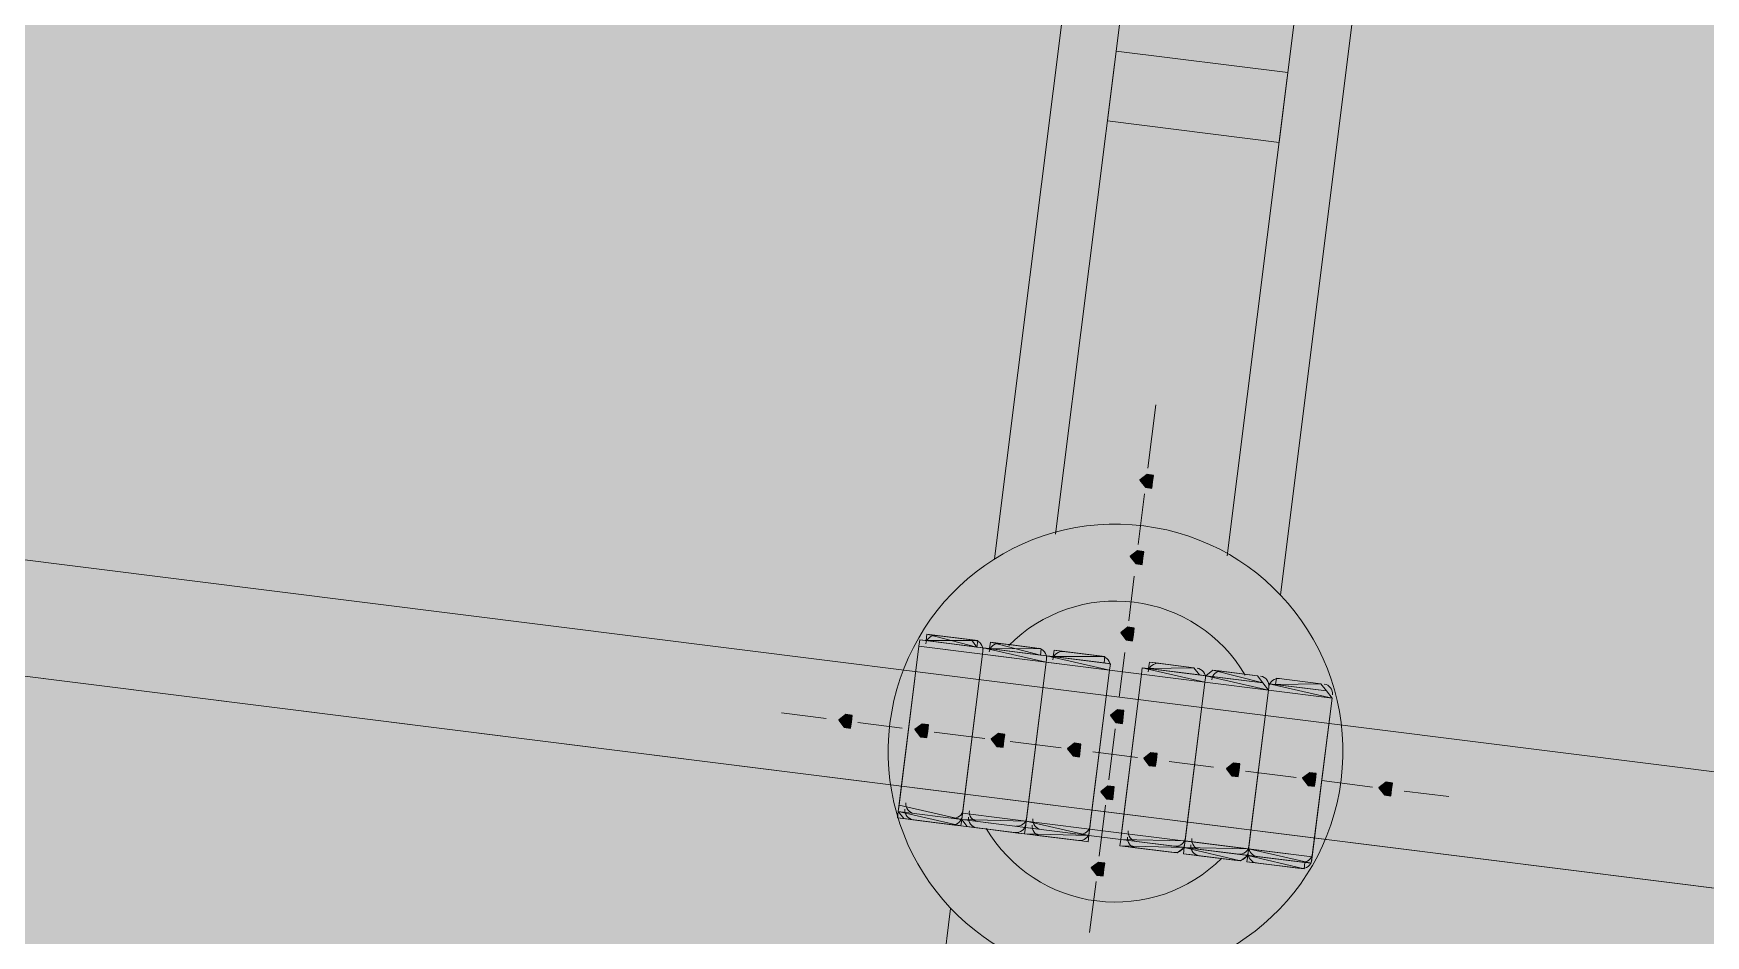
# Model space of a CAD drawing. Header units: metres. Extents: x -4 to 509425, y 7549 to 4732445.
# Drawn here: x 476015.013 to 476017.223, y 4719748.699 to 4719749.891 of the extents above; entities that cross this region are included whole.
import ezdxf

# ---------------------------------------------------------------- set-up
doc = ezdxf.new("R2010")
doc.units = ezdxf.units.M
doc.header["$LTSCALE"] = 0.01
doc.header["$MEASUREMENT"] = 0
doc.layers.get('0').update_dxf_attribs({"lineweight": 0})
doc.layers.add('_SUBESTACIÓN', color=1, linetype='Continuous')
doc.layers.add('SUBESTACION LA VID', color=253, linetype='Continuous')

# ---------------------------------------------------------------- blocks, each defined once
blk = doc.blocks.new('A$Cfff6051d')
at = {"layer": 'SUBESTACION LA VID', "transparency": 33554687}
h = blk.add_hatch(color=256, dxfattribs=at)
h.dxf.hatch_style = 2
h.paths.add_polyline_path([(476016.4925, 4719749.2984), (476016.4935, 4719749.3068), (476016.4851, 4719749.3079), (476016.4757, 4719749.3005), (476016.483, 4719749.2911), (476016.4914, 4719749.29)])
h = blk.add_hatch(color=256, dxfattribs=at)
h.dxf.hatch_style = 2
h.paths.add_polyline_path([(476016.4925, 4719749.2984), (476016.4935, 4719749.3068), (476016.4851, 4719749.3079), (476016.4757, 4719749.3005), (476016.483, 4719749.2911), (476016.4914, 4719749.29)])
h = blk.add_hatch(color=256, dxfattribs=at)
h.dxf.hatch_style = 2
h.paths.add_polyline_path([(476016.4798, 4719749.1976), (476016.4809, 4719749.206), (476016.4725, 4719749.2071), (476016.463, 4719749.1997), (476016.4704, 4719749.1903), (476016.4788, 4719749.1892)])
h = blk.add_hatch(color=256, dxfattribs=at)
h.dxf.hatch_style = 2
h.paths.add_polyline_path([(476016.4798, 4719749.1976), (476016.4809, 4719749.206), (476016.4725, 4719749.2071), (476016.463, 4719749.1997), (476016.4704, 4719749.1903), (476016.4788, 4719749.1892)])
h = blk.add_hatch(color=256, dxfattribs=at)
h.dxf.hatch_style = 2
h.paths.add_polyline_path([(476016.4672, 4719749.0968), (476016.4683, 4719749.1052), (476016.4598, 4719749.1063), (476016.4504, 4719749.0989), (476016.4577, 4719749.0895), (476016.4661, 4719749.0884)])
h = blk.add_hatch(color=256, dxfattribs=at)
h.dxf.hatch_style = 2
h.paths.add_polyline_path([(476016.4672, 4719749.0968), (476016.4683, 4719749.1052), (476016.4598, 4719749.1063), (476016.4504, 4719749.0989), (476016.4577, 4719749.0895), (476016.4661, 4719749.0884)])
h = blk.add_hatch(color=256, dxfattribs=at)
h.dxf.hatch_style = 2
h.paths.add_polyline_path([(476016.0944, 4719748.9814), (476016.0954, 4719748.9898), (476016.087, 4719748.9909), (476016.0776, 4719748.9835), (476016.0849, 4719748.9741), (476016.0933, 4719748.973)])
h = blk.add_hatch(color=256, dxfattribs=at)
h.dxf.hatch_style = 2
h.paths.add_polyline_path([(476016.0944, 4719748.9814), (476016.0954, 4719748.9898), (476016.087, 4719748.9909), (476016.0776, 4719748.9835), (476016.0849, 4719748.9741), (476016.0933, 4719748.973)])
h = blk.add_hatch(color=256, dxfattribs=at)
h.dxf.hatch_style = 2
h.paths.add_polyline_path([(476016.4535, 4719748.9876), (476016.4546, 4719748.996), (476016.4462, 4719748.9971), (476016.4367, 4719748.9897), (476016.4441, 4719748.9803), (476016.4525, 4719748.9792)])
h = blk.add_hatch(color=256, dxfattribs=at)
h.dxf.hatch_style = 2
h.paths.add_polyline_path([(476016.4535, 4719748.9876), (476016.4546, 4719748.996), (476016.4462, 4719748.9971), (476016.4367, 4719748.9897), (476016.4441, 4719748.9803), (476016.4525, 4719748.9792)])
h = blk.add_hatch(color=256, dxfattribs=at)
h.dxf.hatch_style = 2
h.paths.add_polyline_path([(476016.1952, 4719748.9688), (476016.1962, 4719748.9772), (476016.1878, 4719748.9782), (476016.1784, 4719748.9709), (476016.1857, 4719748.9614), (476016.1941, 4719748.9604)])
h = blk.add_hatch(color=256, dxfattribs=at)
h.dxf.hatch_style = 2
h.paths.add_polyline_path([(476016.1952, 4719748.9688), (476016.1962, 4719748.9772), (476016.1878, 4719748.9782), (476016.1784, 4719748.9709), (476016.1857, 4719748.9614), (476016.1941, 4719748.9604)])
h = blk.add_hatch(color=256, dxfattribs=at)
h.dxf.hatch_style = 2
h.paths.add_polyline_path([(476016.296, 4719748.9562), (476016.297, 4719748.9646), (476016.2886, 4719748.9656), (476016.2792, 4719748.9583), (476016.2865, 4719748.9488), (476016.2949, 4719748.9478)])
h = blk.add_hatch(color=256, dxfattribs=at)
h.dxf.hatch_style = 2
h.paths.add_polyline_path([(476016.296, 4719748.9562), (476016.297, 4719748.9646), (476016.2886, 4719748.9656), (476016.2792, 4719748.9583), (476016.2865, 4719748.9488), (476016.2949, 4719748.9478)])
h = blk.add_hatch(color=256, dxfattribs=at)
h.dxf.hatch_style = 2
h.paths.add_polyline_path([(476016.3968, 4719748.9435), (476016.3978, 4719748.9519), (476016.3894, 4719748.953), (476016.38, 4719748.9456), (476016.3873, 4719748.9362), (476016.3957, 4719748.9351)])
h = blk.add_hatch(color=256, dxfattribs=at)
h.dxf.hatch_style = 2
h.paths.add_polyline_path([(476016.3968, 4719748.9435), (476016.3978, 4719748.9519), (476016.3894, 4719748.953), (476016.38, 4719748.9456), (476016.3873, 4719748.9362), (476016.3957, 4719748.9351)])
h = blk.add_hatch(color=256, dxfattribs=at)
h.dxf.hatch_style = 2
h.paths.add_polyline_path([(476016.4976, 4719748.9309), (476016.4986, 4719748.9393), (476016.4902, 4719748.9403), (476016.4808, 4719748.933), (476016.4881, 4719748.9235), (476016.4965, 4719748.9225)])
h = blk.add_hatch(color=256, dxfattribs=at)
h.dxf.hatch_style = 2
h.paths.add_polyline_path([(476016.4976, 4719748.9309), (476016.4986, 4719748.9393), (476016.4902, 4719748.9403), (476016.4808, 4719748.933), (476016.4881, 4719748.9235), (476016.4965, 4719748.9225)])
h = blk.add_hatch(color=256, dxfattribs=at)
h.dxf.hatch_style = 2
h.paths.add_polyline_path([(476016.6068, 4719748.9172), (476016.6078, 4719748.9256), (476016.5994, 4719748.9266), (476016.59, 4719748.9193), (476016.5973, 4719748.9098), (476016.6057, 4719748.9088)])
h = blk.add_hatch(color=256, dxfattribs=at)
h.dxf.hatch_style = 2
h.paths.add_polyline_path([(476016.6068, 4719748.9172), (476016.6078, 4719748.9256), (476016.5994, 4719748.9266), (476016.59, 4719748.9193), (476016.5973, 4719748.9098), (476016.6057, 4719748.9088)])
h = blk.add_hatch(color=256, dxfattribs=at)
h.dxf.hatch_style = 2
h.paths.add_polyline_path([(476016.7076, 4719748.9045), (476016.7086, 4719748.9129), (476016.7002, 4719748.914), (476016.6908, 4719748.9067), (476016.6981, 4719748.8972), (476016.7065, 4719748.8961)])
h = blk.add_hatch(color=256, dxfattribs=at)
h.dxf.hatch_style = 2
h.paths.add_polyline_path([(476016.7076, 4719748.9045), (476016.7086, 4719748.9129), (476016.7002, 4719748.914), (476016.6908, 4719748.9067), (476016.6981, 4719748.8972), (476016.7065, 4719748.8961)])
h = blk.add_hatch(color=256, dxfattribs=at)
h.dxf.hatch_style = 2
h.paths.add_polyline_path([(476016.4409, 4719748.8868), (476016.4419, 4719748.8952), (476016.4335, 4719748.8962), (476016.4241, 4719748.8889), (476016.4314, 4719748.8794), (476016.4398, 4719748.8784)])
h = blk.add_hatch(color=256, dxfattribs=at)
h.dxf.hatch_style = 2
h.paths.add_polyline_path([(476016.4409, 4719748.8868), (476016.4419, 4719748.8952), (476016.4335, 4719748.8962), (476016.4241, 4719748.8889), (476016.4314, 4719748.8794), (476016.4398, 4719748.8784)])
h = blk.add_hatch(color=256, dxfattribs=at)
h.dxf.hatch_style = 2
h.paths.add_polyline_path([(476016.8084, 4719748.8919), (476016.8095, 4719748.9003), (476016.8011, 4719748.9014), (476016.7916, 4719748.894), (476016.7989, 4719748.8846), (476016.8073, 4719748.8835)])
h = blk.add_hatch(color=256, dxfattribs=at)
h.dxf.hatch_style = 2
h.paths.add_polyline_path([(476016.8084, 4719748.8919), (476016.8095, 4719748.9003), (476016.8011, 4719748.9014), (476016.7916, 4719748.894), (476016.7989, 4719748.8846), (476016.8073, 4719748.8835)])
h = blk.add_hatch(color=256, dxfattribs=at)
h.dxf.hatch_style = 2
h.paths.add_polyline_path([(476016.4282, 4719748.786), (476016.4293, 4719748.7944), (476016.4209, 4719748.7954), (476016.4114, 4719748.7881), (476016.4188, 4719748.7786), (476016.4272, 4719748.7776)])
h = blk.add_hatch(color=256, dxfattribs=at)
h.dxf.hatch_style = 2
h.paths.add_polyline_path([(476016.4282, 4719748.786), (476016.4293, 4719748.7944), (476016.4209, 4719748.7954), (476016.4114, 4719748.7881), (476016.4188, 4719748.7786), (476016.4272, 4719748.7776)])
at = {"layer": 'SUBESTACION LA VID', "lineweight": 15}
for p, q in [((476071.0252, 4719742.1716), (475975.2782, 4719754.1753)), ((476071.0063, 4719742.0204), (475975.2593, 4719754.0241)), ((476016.6605, 4719752.2039), (476016.2835, 4719749.1966)), ((476016.6605, 4719752.2039), (476016.2835, 4719749.1966)), ((476016.3643, 4719749.2292), (476016.7308, 4719752.1525)), ((476016.3643, 4719749.2292), (476016.7308, 4719752.1525)), ((476017.0385, 4719752.1566), (476016.6615, 4719749.1492)), ((476017.0385, 4719752.1566), (476016.6615, 4719749.1492)), ((476016.5911, 4719749.2007), (476016.9576, 4719752.124)), ((476016.5911, 4719749.2007), (476016.9576, 4719752.124)), ((476016.4967, 4719749.4003), (476016.4862, 4719749.3163)), ((476016.4967, 4719749.4003), (476016.4862, 4719749.3163)), ((476016.482, 4719749.2827), (476016.4735, 4719749.2155)), ((476016.482, 4719749.2827), (476016.4735, 4719749.2155)), ((476016.4683, 4719749.1735), (476016.4609, 4719749.1147)), ((476016.4683, 4719749.1735), (476016.4609, 4719749.1147)), ((476016.253, 4719749.0895), (476016.2026, 4719749.0958)), ((476016.253, 4719749.0895), (476016.2026, 4719749.0958)), ((476016.1837, 4719749.0812), (476016.1563, 4719748.8627)), ((476016.1837, 4719749.0812), (476016.1573, 4719748.8711)), ((476016.2677, 4719749.0706), (476016.2403, 4719748.8522)), ((476016.2403, 4719748.8522), (476016.2677, 4719749.0706)), ((476016.2677, 4719749.0706), (476016.2413, 4719748.8606)), ((476016.2413, 4719748.8606), (476016.2677, 4719749.0706)), ((476016.337, 4719749.079), (476016.2866, 4719749.0853)), ((476016.337, 4719749.079), (476016.2866, 4719749.0853)), ((476016.421, 4719749.0685), (476016.3706, 4719749.0748)), ((476016.421, 4719749.0685), (476016.3706, 4719749.0748)), ((476016.4556, 4719749.0727), (476016.4483, 4719749.0139)), ((476016.4556, 4719749.0727), (476016.4483, 4719749.0139)), ((476016.3517, 4719749.0601), (476016.3243, 4719748.8417)), ((476016.3243, 4719748.8417), (476016.3517, 4719749.0601)), ((476016.3517, 4719749.0601), (476016.3253, 4719748.8501)), ((476016.3253, 4719748.8501), (476016.3517, 4719749.0601)), ((476016.4083, 4719748.8312), (476016.4357, 4719749.0496)), ((476016.4093, 4719748.8396), (476016.4357, 4719749.0496)), ((476016.4966, 4719749.059), (476016.547, 4719749.0527)), ((476016.4966, 4719749.059), (476016.547, 4719749.0527)), ((476016.5806, 4719749.0485), (476016.631, 4719749.0421)), ((476016.5806, 4719749.0485), (476016.631, 4719749.0421)), ((476016.4503, 4719748.8259), (476016.4777, 4719749.0443)), ((476016.4514, 4719748.8343), (476016.4777, 4719749.0443)), ((476016.5617, 4719749.0338), (476016.5343, 4719748.8154)), ((476016.5343, 4719748.8154), (476016.5617, 4719749.0338)), ((476016.5617, 4719749.0338), (476016.5354, 4719748.8238)), ((476016.5354, 4719748.8238), (476016.5617, 4719749.0338)), ((476016.6457, 4719749.0232), (476016.6183, 4719748.8048)), ((476016.6183, 4719748.8048), (476016.6457, 4719749.0232)), ((476016.6457, 4719749.0232), (476016.6194, 4719748.8132)), ((476016.6194, 4719748.8132), (476016.6457, 4719749.0232)), ((476016.6562, 4719749.039), (476016.715, 4719749.0316)), ((476016.6562, 4719749.039), (476016.715, 4719749.0316)), ((476016.7297, 4719749.0127), (476016.7023, 4719748.7943)), ((476016.7297, 4719749.0127), (476016.7034, 4719748.8027)), ((476016.0608, 4719748.9856), (476016.002, 4719748.993)), ((476016.0608, 4719748.9856), (476016.002, 4719748.993)), ((476016.1616, 4719748.973), (476016.1028, 4719748.9804)), ((476016.1616, 4719748.973), (476016.1028, 4719748.9804)), ((476016.2708, 4719748.9593), (476016.2036, 4719748.9677)), ((476016.2708, 4719748.9593), (476016.2036, 4719748.9677)), ((476016.443, 4719748.9719), (476016.4346, 4719748.9046)), ((476016.443, 4719748.9719), (476016.4346, 4719748.9046)), ((476016.3716, 4719748.9467), (476016.3044, 4719748.9551)), ((476016.3716, 4719748.9467), (476016.3044, 4719748.9551)), ((476016.4724, 4719748.934), (476016.4136, 4719748.9414)), ((476016.4724, 4719748.934), (476016.4136, 4719748.9414)), ((476016.5732, 4719748.9214), (476016.5144, 4719748.9288)), ((476016.5732, 4719748.9214), (476016.5144, 4719748.9288)), ((476016.6824, 4719748.9077), (476016.6152, 4719748.9161)), ((476016.6824, 4719748.9077), (476016.6152, 4719748.9161)), ((476016.7832, 4719748.8951), (476016.716, 4719748.9035)), ((476016.7832, 4719748.8951), (476016.716, 4719748.9035)), ((476016.4304, 4719748.871), (476016.4219, 4719748.8038)), ((476016.4304, 4719748.871), (476016.4219, 4719748.8038)), ((476016.884, 4719748.8824), (476016.8252, 4719748.8898)), ((476016.884, 4719748.8824), (476016.8252, 4719748.8898)), ((476016.172, 4719748.8522), (476016.2224, 4719748.8459)), ((476016.172, 4719748.8522), (476016.2224, 4719748.8459)), ((476016.256, 4719748.8417), (476016.3064, 4719748.8354)), ((476016.256, 4719748.8417), (476016.3064, 4719748.8354)), ((476016.34, 4719748.8312), (476016.3904, 4719748.8249)), ((476016.34, 4719748.8312), (476016.3904, 4719748.8249)), ((476016.5164, 4719748.8091), (476016.466, 4719748.8154)), ((476016.5164, 4719748.8091), (476016.466, 4719748.8154)), ((476016.6004, 4719748.7985), (476016.55, 4719748.8048)), ((476016.6004, 4719748.7985), (476016.55, 4719748.8048)), ((476016.6845, 4719748.788), (476016.6256, 4719748.7954)), ((476016.6845, 4719748.788), (476016.6256, 4719748.7954)), ((476016.4177, 4719748.7702), (476016.4093, 4719748.703)), ((476016.4177, 4719748.7702), (476016.4093, 4719748.703)), ((476015.8475, 4719745.7189), (476016.2255, 4719748.7346)), ((476015.8475, 4719745.7189), (476016.2255, 4719748.7346))]:
    blk.add_line(p, q, dxfattribs=at)
at = {"layer": 'SUBESTACION LA VID', "lineweight": 0}
for p, q in [((476016.1942, 4719749.0969), (476016.2614, 4719749.0885)), ((476016.1942, 4719749.0969), (476016.2614, 4719749.0885)), ((476016.1942, 4719749.0969), (476016.253, 4719749.0895)), ((476016.1942, 4719749.0969), (476016.2603, 4719749.0801)), ((476016.1942, 4719749.0969), (476016.2603, 4719749.0801)), ((476016.1942, 4719749.0969), (476016.253, 4719749.0895)), ((476016.1931, 4719749.0885), (476016.2603, 4719749.0801)), ((476016.1931, 4719749.0885), (476016.2603, 4719749.0801)), ((476016.1931, 4719749.0885), (476016.2614, 4719749.0885)), ((476016.1931, 4719749.0885), (476016.2603, 4719749.0801)), ((476016.1931, 4719749.0885), (476016.2603, 4719749.0801)), ((476016.1931, 4719749.0885), (476016.2603, 4719749.0801)), ((476016.2687, 4719749.079), (476016.3527, 4719749.0685)), ((476016.2771, 4719749.078), (476016.3443, 4719749.0695)), ((476016.2771, 4719749.078), (476016.3443, 4719749.0695)), ((476016.2771, 4719749.078), (476016.3443, 4719749.0695)), ((476016.2771, 4719749.078), (476016.3443, 4719749.0695)), ((476016.2771, 4719749.078), (476016.3443, 4719749.0695)), ((476016.2771, 4719749.078), (476016.3454, 4719749.0779)), ((476016.2782, 4719749.0864), (476016.3443, 4719749.0695)), ((476016.2782, 4719749.0864), (476016.3454, 4719749.0779)), ((476016.2782, 4719749.0864), (476016.3454, 4719749.0779)), ((476016.2782, 4719749.0864), (476016.3454, 4719749.0779)), ((476016.3527, 4719749.0685), (476016.4357, 4719749.0496)), ((476016.3527, 4719749.0685), (476016.4283, 4719749.059)), ((476016.3527, 4719749.0685), (476016.4357, 4719749.0496)), ((476016.3527, 4719749.0685), (476016.4283, 4719749.059)), ((476016.3611, 4719749.0674), (476016.4283, 4719749.059)), ((476016.3611, 4719749.0674), (476016.4283, 4719749.059)), ((476016.3611, 4719749.0674), (476016.4283, 4719749.059)), ((476016.3611, 4719749.0674), (476016.4294, 4719749.0674)), ((476016.3611, 4719749.0674), (476016.4283, 4719749.059)), ((476016.3611, 4719749.0674), (476016.4283, 4719749.059)), ((476016.3611, 4719749.0674), (476016.4283, 4719749.059)), ((476016.3611, 4719749.0674), (476016.4294, 4719749.0674)), ((476016.3622, 4719749.0758), (476016.4294, 4719749.0674)), ((476016.3622, 4719749.0758), (476016.421, 4719749.0685)), ((476016.3622, 4719749.0758), (476016.4294, 4719749.0674)), ((476016.3622, 4719749.0758), (476016.421, 4719749.0685)), ((476016.3517, 4719749.0601), (476016.4357, 4719749.0496)), ((476016.3517, 4719749.0601), (476016.4357, 4719749.0496)), ((476016.3517, 4719749.0601), (476016.4357, 4719749.0496)), ((476016.3517, 4719749.0601), (476016.4357, 4719749.0496)), ((476016.4787, 4719749.0527), (476016.5617, 4719749.0338)), ((476016.4787, 4719749.0527), (476016.5543, 4719749.0432)), ((476016.4787, 4719749.0527), (476016.5543, 4719749.0432)), ((476016.4871, 4719749.0516), (476016.547, 4719749.0527)), ((476016.4871, 4719749.0516), (476016.547, 4719749.0527)), ((476016.4871, 4719749.0516), (476016.5543, 4719749.0432)), ((476016.4871, 4719749.0516), (476016.5543, 4719749.0432)), ((476016.4871, 4719749.0516), (476016.5543, 4719749.0432)), ((476016.4871, 4719749.0516), (476016.5543, 4719749.0432)), ((476016.4871, 4719749.0516), (476016.5543, 4719749.0432)), ((476016.4871, 4719749.0516), (476016.5543, 4719749.0432)), ((476016.4882, 4719749.06), (476016.547, 4719749.0527)), ((476016.4882, 4719749.06), (476016.547, 4719749.0527)), ((476016.4966, 4719749.059), (476016.547, 4719749.0527)), ((476016.4966, 4719749.059), (476016.547, 4719749.0527)), ((476016.5722, 4719749.0495), (476016.6383, 4719749.0327)), ((476016.5722, 4719749.0495), (476016.631, 4719749.0421)), ((476016.5722, 4719749.0495), (476016.631, 4719749.0421)), ((476016.5722, 4719749.0495), (476016.6383, 4719749.0327)), ((476016.5722, 4719749.0495), (476016.631, 4719749.0421)), ((476016.5722, 4719749.0495), (476016.631, 4719749.0421)), ((476016.5806, 4719749.0485), (476016.631, 4719749.0421)), ((476016.5806, 4719749.0485), (476016.631, 4719749.0421)), ((476016.4777, 4719749.0443), (476016.5617, 4719749.0338)), ((476016.5617, 4719749.0338), (476016.6457, 4719749.0232)), ((476016.5617, 4719749.0338), (476016.6457, 4719749.0232)), ((476016.5627, 4719749.0422), (476016.6383, 4719749.0327)), ((476016.5627, 4719749.0422), (476016.6383, 4719749.0327)), ((476016.5627, 4719749.0422), (476016.6383, 4719749.0327)), ((476016.5627, 4719749.0422), (476016.6383, 4719749.0327)), ((476016.5627, 4719749.0422), (476016.6383, 4719749.0327)), ((476016.5627, 4719749.0422), (476016.6383, 4719749.0327)), ((476016.5711, 4719749.0411), (476016.6383, 4719749.0327)), ((476016.5711, 4719749.0411), (476016.6383, 4719749.0327)), ((476016.6457, 4719749.0232), (476016.7297, 4719749.0127)), ((476016.6457, 4719749.0232), (476016.7297, 4719749.0127)), ((476016.6457, 4719749.0232), (476016.7297, 4719749.0127)), ((476016.6457, 4719749.0232), (476016.7297, 4719749.0127)), ((476016.6467, 4719749.0316), (476016.7223, 4719749.0222)), ((476016.6467, 4719749.0316), (476016.7223, 4719749.0222)), ((476016.6467, 4719749.0316), (476016.7223, 4719749.0222)), ((476016.6467, 4719749.0316), (476016.7223, 4719749.0222)), ((476016.6551, 4719749.0306), (476016.715, 4719749.0316)), ((476016.6551, 4719749.0306), (476016.715, 4719749.0316)), ((476016.6551, 4719749.0306), (476016.7223, 4719749.0222)), ((476016.6551, 4719749.0306), (476016.7223, 4719749.0222)), ((476016.6562, 4719749.039), (476016.715, 4719749.0316)), ((476016.6562, 4719749.039), (476016.715, 4719749.0316)), ((476016.6562, 4719749.039), (476016.715, 4719749.0316)), ((476016.6562, 4719749.039), (476016.715, 4719749.0316)), ((476016.2403, 4719748.8522), (476016.1573, 4719748.8711)), ((476016.2308, 4719748.8449), (476016.1636, 4719748.8533)), ((476016.2308, 4719748.8449), (476016.1636, 4719748.8533)), ((476016.2308, 4719748.8449), (476016.1636, 4719748.8533)), ((476016.2308, 4719748.8449), (476016.1636, 4719748.8533)), ((476016.2308, 4719748.8449), (476016.1636, 4719748.8533)), ((476016.2308, 4719748.8449), (476016.1636, 4719748.8533)), ((476016.2308, 4719748.8449), (476016.172, 4719748.8522)), ((476016.2308, 4719748.8449), (476016.172, 4719748.8522)), ((476016.3243, 4719748.8417), (476016.2403, 4719748.8522)), ((476016.3243, 4719748.8417), (476016.2403, 4719748.8522)), ((476016.3253, 4719748.8501), (476016.2403, 4719748.8522)), ((476016.3243, 4719748.8417), (476016.2403, 4719748.8522)), ((476016.3243, 4719748.8417), (476016.2403, 4719748.8522)), ((476016.3243, 4719748.8417), (476016.2403, 4719748.8522)), ((476016.2413, 4719748.8606), (476016.4093, 4719748.8396)), ((476016.3232, 4719748.8333), (476016.2392, 4719748.8438)), ((476016.3232, 4719748.8333), (476016.2392, 4719748.8438)), ((476016.3064, 4719748.8354), (476016.2476, 4719748.8428)), ((476016.3148, 4719748.8343), (476016.2476, 4719748.8428)), ((476016.3148, 4719748.8343), (476016.2476, 4719748.8428)), ((476016.3148, 4719748.8343), (476016.2476, 4719748.8428)), ((476016.3148, 4719748.8343), (476016.2476, 4719748.8428)), ((476016.3148, 4719748.8343), (476016.2476, 4719748.8428)), ((476016.3064, 4719748.8354), (476016.2476, 4719748.8428)), ((476016.3148, 4719748.8343), (476016.2476, 4719748.8428)), ((476016.3148, 4719748.8343), (476016.2476, 4719748.8428)), ((476016.3148, 4719748.8343), (476016.2476, 4719748.8428)), ((476016.3148, 4719748.8343), (476016.2476, 4719748.8428)), ((476016.3148, 4719748.8343), (476016.2476, 4719748.8428)), ((476016.3988, 4719748.8238), (476016.3232, 4719748.8333)), ((476016.4083, 4719748.8312), (476016.3232, 4719748.8333)), ((476016.3988, 4719748.8238), (476016.3232, 4719748.8333)), ((476016.3988, 4719748.8238), (476016.3232, 4719748.8333)), ((476016.4083, 4719748.8312), (476016.3232, 4719748.8333)), ((476016.4083, 4719748.8312), (476016.3243, 4719748.8417)), ((476016.4083, 4719748.8312), (476016.3243, 4719748.8417)), ((476016.3988, 4719748.8238), (476016.3316, 4719748.8322)), ((476016.3988, 4719748.8238), (476016.3316, 4719748.8322)), ((476016.3988, 4719748.8238), (476016.3316, 4719748.8322)), ((476016.3988, 4719748.8238), (476016.3316, 4719748.8322)), ((476016.3988, 4719748.8238), (476016.3316, 4719748.8322)), ((476016.3988, 4719748.8238), (476016.3316, 4719748.8322)), ((476016.3988, 4719748.8238), (476016.3316, 4719748.8322)), ((476016.5343, 4719748.8154), (476016.4503, 4719748.8259)), ((476016.5354, 4719748.8238), (476016.4503, 4719748.8259)), ((476016.5343, 4719748.8154), (476016.4503, 4719748.8259)), ((476016.7034, 4719748.8027), (476016.4514, 4719748.8343)), ((476016.5164, 4719748.8091), (476016.4576, 4719748.8164)), ((476016.5248, 4719748.808), (476016.4576, 4719748.8164)), ((476016.5248, 4719748.808), (476016.4576, 4719748.8164)), ((476016.5164, 4719748.8091), (476016.4576, 4719748.8164)), ((476016.5248, 4719748.808), (476016.4576, 4719748.8164)), ((476016.5248, 4719748.808), (476016.4576, 4719748.8164)), ((476016.6088, 4719748.7975), (476016.5332, 4719748.807)), ((476016.6088, 4719748.7975), (476016.5332, 4719748.807)), ((476016.6088, 4719748.7975), (476016.5332, 4719748.807)), ((476016.6088, 4719748.7975), (476016.5332, 4719748.807)), ((476016.6099, 4719748.8059), (476016.5343, 4719748.8154)), ((476016.6099, 4719748.8059), (476016.5343, 4719748.8154)), ((476016.7034, 4719748.8027), (476016.5354, 4719748.8238)), ((476016.6004, 4719748.7985), (476016.5416, 4719748.8059)), ((476016.6088, 4719748.7975), (476016.5416, 4719748.8059)), ((476016.6004, 4719748.7985), (476016.5416, 4719748.8059)), ((476016.6088, 4719748.7975), (476016.5416, 4719748.8059)), ((476016.6004, 4719748.7985), (476016.55, 4719748.8048)), ((476016.6004, 4719748.7985), (476016.55, 4719748.8048)), ((476016.6929, 4719748.7869), (476016.6183, 4719748.8048)), ((476016.7023, 4719748.7943), (476016.6194, 4719748.8132)), ((476016.6929, 4719748.7869), (476016.6172, 4719748.7964)), ((476016.6929, 4719748.7869), (476016.6172, 4719748.7964)), ((476016.6929, 4719748.7869), (476016.6172, 4719748.7964)), ((476016.6929, 4719748.7869), (476016.6172, 4719748.7964)), ((476016.6929, 4719748.7869), (476016.6172, 4719748.7964)), ((476016.6845, 4719748.788), (476016.6256, 4719748.7954)), ((476016.6845, 4719748.788), (476016.6256, 4719748.7954)), ((476016.6845, 4719748.788), (476016.6256, 4719748.7954)), ((476016.6929, 4719748.7869), (476016.6256, 4719748.7954)), ((476016.6929, 4719748.7869), (476016.6256, 4719748.7954)), ((476016.6845, 4719748.788), (476016.6256, 4719748.7954)), ((476016.6845, 4719748.788), (476016.6256, 4719748.7954)), ((476016.6845, 4719748.788), (476016.6256, 4719748.7954)), ((476016.6929, 4719748.7869), (476016.6256, 4719748.7954)), ((476016.6929, 4719748.7869), (476016.6256, 4719748.7954))]:
    blk.add_line(p, q, dxfattribs=at)
at = {"layer": 'SUBESTACION LA VID', "lineweight": 15}
for points in [[(476071.0063, 4719742.0204), (476071.0252, 4719742.1716), (475975.2782, 4719754.1753), (475975.2593, 4719754.0241), (476071.0063, 4719742.0204)], [(476016.4328, 4719749.7752), (476016.4444, 4719749.8676), (476016.6712, 4719749.8391), (476016.6596, 4719749.7467), (476016.4328, 4719749.7752)], [(476016.4328, 4719749.7752), (476016.4444, 4719749.8676), (476016.6712, 4719749.8391), (476016.6596, 4719749.7467), (476016.4328, 4719749.7752)], [(476016.3034, 4719749.0832), (476016.2866, 4719749.0853), (476016.2782, 4719749.0864), (476016.2771, 4719749.078), (476016.2687, 4719749.079), (476016.2677, 4719749.0706), (476016.2687, 4719749.079), (476016.2603, 4719749.0801), (476016.253, 4719749.0895), (476016.2026, 4719749.0958), (476016.1942, 4719749.0969), (476016.1931, 4719749.0885), (476016.1847, 4719749.0896), (476016.1837, 4719749.0812), (476016.1563, 4719748.8627), (476016.1552, 4719748.8543), (476016.1636, 4719748.8533), (476016.172, 4719748.8522), (476016.2224, 4719748.8459), (476016.2308, 4719748.8449), (476016.2392, 4719748.8438), (476016.2403, 4719748.8522), (476016.2476, 4719748.8428), (476016.256, 4719748.8417), (476016.3064, 4719748.8354), (476016.3148, 4719748.8343), (476016.3232, 4719748.8333), (476016.3243, 4719748.8417), (476016.3232, 4719748.8333), (476016.3316, 4719748.8322), (476016.34, 4719748.8312), (476016.3904, 4719748.8249), (476016.3988, 4719748.8238), (476016.4072, 4719748.8228), (476016.4083, 4719748.8312), (476016.4503, 4719748.8259), (476016.4492, 4719748.8175), (476016.4576, 4719748.8164), (476016.466, 4719748.8154), (476016.5164, 4719748.8091), (476016.5248, 4719748.808), (476016.5343, 4719748.8154), (476016.5332, 4719748.807), (476016.5416, 4719748.8059), (476016.55, 4719748.8048), (476016.6004, 4719748.7985), (476016.6088, 4719748.7975), (476016.6183, 4719748.8048), (476016.6172, 4719748.7964), (476016.6256, 4719748.7954), (476016.6845, 4719748.788), (476016.6929, 4719748.7869), (476016.6939, 4719748.7953), (476016.7023, 4719748.7943), (476016.7297, 4719749.0127), (476016.7223, 4719749.0222), (476016.715, 4719749.0316), (476016.6562, 4719749.039), (476016.6551, 4719749.0306), (476016.6467, 4719749.0316), (476016.6457, 4719749.0232), (476016.6383, 4719749.0327), (476016.631, 4719749.0421), (476016.5806, 4719749.0485), (476016.5722, 4719749.0495), (476016.5627, 4719749.0422), (476016.5617, 4719749.0338), (476016.5627, 4719749.0422), (476016.5543, 4719749.0432), (476016.547, 4719749.0527), (476016.4966, 4719749.059), (476016.4882, 4719749.06), (476016.4871, 4719749.0516), (476016.4787, 4719749.0527), (476016.4777, 4719749.0443), (476016.4357, 4719749.0496), (476016.4367, 4719749.058), (476016.4283, 4719749.059), (476016.4294, 4719749.0674), (476016.421, 4719749.0685), (476016.3706, 4719749.0748), (476016.3622, 4719749.0758), (476016.3611, 4719749.0674), (476016.3527, 4719749.0685), (476016.3517, 4719749.0601), (476016.3527, 4719749.0685), (476016.3443, 4719749.0695), (476016.3454, 4719749.0779), (476016.337, 4719749.079), (476016.3034, 4719749.0832)], [(476016.3034, 4719749.0832), (476016.2866, 4719749.0853), (476016.2782, 4719749.0864), (476016.2771, 4719749.078), (476016.2687, 4719749.079), (476016.2677, 4719749.0706), (476016.2687, 4719749.079), (476016.2603, 4719749.0801), (476016.2614, 4719749.0885), (476016.253, 4719749.0895), (476016.2026, 4719749.0958), (476016.1942, 4719749.0969), (476016.1931, 4719749.0885), (476016.1847, 4719749.0896), (476016.1837, 4719749.0812), (476016.1573, 4719748.8711), (476016.1563, 4719748.8627), (476016.1636, 4719748.8533), (476016.172, 4719748.8522), (476016.2224, 4719748.8459), (476016.2308, 4719748.8449), (476016.2392, 4719748.8438), (476016.2403, 4719748.8522), (476016.2413, 4719748.8606), (476016.2403, 4719748.8522), (476016.2476, 4719748.8428), (476016.256, 4719748.8417), (476016.3064, 4719748.8354), (476016.3148, 4719748.8343), (476016.3232, 4719748.8333), (476016.3243, 4719748.8417), (476016.3253, 4719748.8501), (476016.3243, 4719748.8417), (476016.3232, 4719748.8333), (476016.3316, 4719748.8322), (476016.34, 4719748.8312), (476016.3904, 4719748.8249), (476016.3988, 4719748.8238), (476016.4072, 4719748.8228), (476016.4083, 4719748.8312), (476016.4093, 4719748.8396), (476016.4514, 4719748.8343), (476016.4503, 4719748.8259), (476016.4492, 4719748.8175), (476016.4576, 4719748.8164), (476016.466, 4719748.8154), (476016.5164, 4719748.8091), (476016.5248, 4719748.808), (476016.5343, 4719748.8154), (476016.5354, 4719748.8238), (476016.5343, 4719748.8154), (476016.5332, 4719748.807), (476016.5416, 4719748.8059), (476016.55, 4719748.8048), (476016.6004, 4719748.7985), (476016.6088, 4719748.7975), (476016.6183, 4719748.8048), (476016.6194, 4719748.8132), (476016.6183, 4719748.8048), (476016.6172, 4719748.7964), (476016.6256, 4719748.7954), (476016.6845, 4719748.788), (476016.6929, 4719748.7869), (476016.6939, 4719748.7953), (476016.7023, 4719748.7943), (476016.7034, 4719748.8027), (476016.7297, 4719749.0127), (476016.7223, 4719749.0222), (476016.715, 4719749.0316), (476016.6562, 4719749.039), (476016.6551, 4719749.0306), (476016.6467, 4719749.0316), (476016.6457, 4719749.0232), (476016.6383, 4719749.0327), (476016.631, 4719749.0421), (476016.5806, 4719749.0485), (476016.5722, 4719749.0495), (476016.5627, 4719749.0422), (476016.5617, 4719749.0338), (476016.5627, 4719749.0422), (476016.5543, 4719749.0432), (476016.547, 4719749.0527), (476016.4966, 4719749.059), (476016.4882, 4719749.06), (476016.4871, 4719749.0516), (476016.4787, 4719749.0527), (476016.4777, 4719749.0443), (476016.4357, 4719749.0496), (476016.4367, 4719749.058), (476016.4283, 4719749.059), (476016.4294, 4719749.0674), (476016.421, 4719749.0685), (476016.3706, 4719749.0748), (476016.3622, 4719749.0758), (476016.3611, 4719749.0674), (476016.3527, 4719749.0685), (476016.3517, 4719749.0601), (476016.3527, 4719749.0685), (476016.3443, 4719749.0695), (476016.3454, 4719749.0779), (476016.337, 4719749.079), (476016.3034, 4719749.0832)]]:
    blk.add_lwpolyline(points, dxfattribs=at)
at = {"layer": 'SUBESTACION LA VID'}
for points in [[(476016.4925, 4719749.2984), (476016.4935, 4719749.3068), (476016.4851, 4719749.3079), (476016.4757, 4719749.3005), (476016.483, 4719749.2911), (476016.4914, 4719749.29)], [(476016.4925, 4719749.2984), (476016.4935, 4719749.3068), (476016.4851, 4719749.3079), (476016.4757, 4719749.3005), (476016.483, 4719749.2911), (476016.4914, 4719749.29)], [(476016.4798, 4719749.1976), (476016.4809, 4719749.206), (476016.4725, 4719749.2071), (476016.463, 4719749.1997), (476016.4704, 4719749.1903), (476016.4788, 4719749.1892)], [(476016.4798, 4719749.1976), (476016.4809, 4719749.206), (476016.4725, 4719749.2071), (476016.463, 4719749.1997), (476016.4704, 4719749.1903), (476016.4788, 4719749.1892)], [(476016.4672, 4719749.0968), (476016.4683, 4719749.1052), (476016.4598, 4719749.1063), (476016.4504, 4719749.0989), (476016.4577, 4719749.0895), (476016.4661, 4719749.0884)], [(476016.4672, 4719749.0968), (476016.4683, 4719749.1052), (476016.4598, 4719749.1063), (476016.4504, 4719749.0989), (476016.4577, 4719749.0895), (476016.4661, 4719749.0884)], [(476016.0944, 4719748.9814), (476016.0954, 4719748.9898), (476016.087, 4719748.9909), (476016.0776, 4719748.9835), (476016.0849, 4719748.9741), (476016.0933, 4719748.973)], [(476016.0944, 4719748.9814), (476016.0954, 4719748.9898), (476016.087, 4719748.9909), (476016.0776, 4719748.9835), (476016.0849, 4719748.9741), (476016.0933, 4719748.973)], [(476016.4535, 4719748.9876), (476016.4546, 4719748.996), (476016.4462, 4719748.9971), (476016.4367, 4719748.9897), (476016.4441, 4719748.9803), (476016.4525, 4719748.9792)], [(476016.4535, 4719748.9876), (476016.4546, 4719748.996), (476016.4462, 4719748.9971), (476016.4367, 4719748.9897), (476016.4441, 4719748.9803), (476016.4525, 4719748.9792)], [(476016.1952, 4719748.9688), (476016.1962, 4719748.9772), (476016.1878, 4719748.9782), (476016.1784, 4719748.9709), (476016.1857, 4719748.9614), (476016.1941, 4719748.9604)], [(476016.1952, 4719748.9688), (476016.1962, 4719748.9772), (476016.1878, 4719748.9782), (476016.1784, 4719748.9709), (476016.1857, 4719748.9614), (476016.1941, 4719748.9604)], [(476016.296, 4719748.9562), (476016.297, 4719748.9646), (476016.2886, 4719748.9656), (476016.2792, 4719748.9583), (476016.2865, 4719748.9488), (476016.2949, 4719748.9478)], [(476016.296, 4719748.9562), (476016.297, 4719748.9646), (476016.2886, 4719748.9656), (476016.2792, 4719748.9583), (476016.2865, 4719748.9488), (476016.2949, 4719748.9478)], [(476016.3968, 4719748.9435), (476016.3978, 4719748.9519), (476016.3894, 4719748.953), (476016.38, 4719748.9456), (476016.3873, 4719748.9362), (476016.3957, 4719748.9351)], [(476016.3968, 4719748.9435), (476016.3978, 4719748.9519), (476016.3894, 4719748.953), (476016.38, 4719748.9456), (476016.3873, 4719748.9362), (476016.3957, 4719748.9351)], [(476016.4976, 4719748.9309), (476016.4986, 4719748.9393), (476016.4902, 4719748.9403), (476016.4808, 4719748.933), (476016.4881, 4719748.9235), (476016.4965, 4719748.9225)], [(476016.4976, 4719748.9309), (476016.4986, 4719748.9393), (476016.4902, 4719748.9403), (476016.4808, 4719748.933), (476016.4881, 4719748.9235), (476016.4965, 4719748.9225)], [(476016.6068, 4719748.9172), (476016.6078, 4719748.9256), (476016.5994, 4719748.9266), (476016.59, 4719748.9193), (476016.5973, 4719748.9098), (476016.6057, 4719748.9088)], [(476016.6068, 4719748.9172), (476016.6078, 4719748.9256), (476016.5994, 4719748.9266), (476016.59, 4719748.9193), (476016.5973, 4719748.9098), (476016.6057, 4719748.9088)], [(476016.7076, 4719748.9045), (476016.7086, 4719748.9129), (476016.7002, 4719748.914), (476016.6908, 4719748.9067), (476016.6981, 4719748.8972), (476016.7065, 4719748.8961)], [(476016.7076, 4719748.9045), (476016.7086, 4719748.9129), (476016.7002, 4719748.914), (476016.6908, 4719748.9067), (476016.6981, 4719748.8972), (476016.7065, 4719748.8961)], [(476016.4409, 4719748.8868), (476016.4419, 4719748.8952), (476016.4335, 4719748.8962), (476016.4241, 4719748.8889), (476016.4314, 4719748.8794), (476016.4398, 4719748.8784)], [(476016.4409, 4719748.8868), (476016.4419, 4719748.8952), (476016.4335, 4719748.8962), (476016.4241, 4719748.8889), (476016.4314, 4719748.8794), (476016.4398, 4719748.8784)], [(476016.8084, 4719748.8919), (476016.8095, 4719748.9003), (476016.8011, 4719748.9014), (476016.7916, 4719748.894), (476016.7989, 4719748.8846), (476016.8073, 4719748.8835)], [(476016.8084, 4719748.8919), (476016.8095, 4719748.9003), (476016.8011, 4719748.9014), (476016.7916, 4719748.894), (476016.7989, 4719748.8846), (476016.8073, 4719748.8835)], [(476016.4282, 4719748.786), (476016.4293, 4719748.7944), (476016.4209, 4719748.7954), (476016.4114, 4719748.7881), (476016.4188, 4719748.7786), (476016.4272, 4719748.7776)], [(476016.4282, 4719748.786), (476016.4293, 4719748.7944), (476016.4209, 4719748.7954), (476016.4114, 4719748.7881), (476016.4188, 4719748.7786), (476016.4272, 4719748.7776)]]:
    blk.add_lwpolyline(points, close=True, dxfattribs=at)
at = {"layer": 'SUBESTACION LA VID', "lineweight": 0}
for points in [[(476016.4925, 4719749.2984), (476016.4935, 4719749.3068), (476016.4851, 4719749.3079), (476016.4757, 4719749.3005), (476016.483, 4719749.2911), (476016.4914, 4719749.29)], [(476016.4925, 4719749.2984), (476016.4935, 4719749.3068), (476016.4851, 4719749.3079), (476016.4757, 4719749.3005), (476016.483, 4719749.2911), (476016.4914, 4719749.29)], [(476016.4798, 4719749.1976), (476016.4809, 4719749.206), (476016.4725, 4719749.2071), (476016.463, 4719749.1997), (476016.4704, 4719749.1903), (476016.4788, 4719749.1892)], [(476016.4798, 4719749.1976), (476016.4809, 4719749.206), (476016.4725, 4719749.2071), (476016.463, 4719749.1997), (476016.4704, 4719749.1903), (476016.4788, 4719749.1892)], [(476016.4672, 4719749.0968), (476016.4683, 4719749.1052), (476016.4598, 4719749.1063), (476016.4504, 4719749.0989), (476016.4577, 4719749.0895), (476016.4661, 4719749.0884)], [(476016.4672, 4719749.0968), (476016.4683, 4719749.1052), (476016.4598, 4719749.1063), (476016.4504, 4719749.0989), (476016.4577, 4719749.0895), (476016.4661, 4719749.0884)], [(476016.0944, 4719748.9814), (476016.0954, 4719748.9898), (476016.087, 4719748.9909), (476016.0776, 4719748.9835), (476016.0849, 4719748.9741), (476016.0933, 4719748.973)], [(476016.0944, 4719748.9814), (476016.0954, 4719748.9898), (476016.087, 4719748.9909), (476016.0776, 4719748.9835), (476016.0849, 4719748.9741), (476016.0933, 4719748.973)], [(476016.4535, 4719748.9876), (476016.4546, 4719748.996), (476016.4462, 4719748.9971), (476016.4367, 4719748.9897), (476016.4441, 4719748.9803), (476016.4525, 4719748.9792)], [(476016.4535, 4719748.9876), (476016.4546, 4719748.996), (476016.4462, 4719748.9971), (476016.4367, 4719748.9897), (476016.4441, 4719748.9803), (476016.4525, 4719748.9792)], [(476016.1952, 4719748.9688), (476016.1962, 4719748.9772), (476016.1878, 4719748.9782), (476016.1784, 4719748.9709), (476016.1857, 4719748.9614), (476016.1941, 4719748.9604)], [(476016.1952, 4719748.9688), (476016.1962, 4719748.9772), (476016.1878, 4719748.9782), (476016.1784, 4719748.9709), (476016.1857, 4719748.9614), (476016.1941, 4719748.9604)], [(476016.296, 4719748.9562), (476016.297, 4719748.9646), (476016.2886, 4719748.9656), (476016.2792, 4719748.9583), (476016.2865, 4719748.9488), (476016.2949, 4719748.9478)], [(476016.296, 4719748.9562), (476016.297, 4719748.9646), (476016.2886, 4719748.9656), (476016.2792, 4719748.9583), (476016.2865, 4719748.9488), (476016.2949, 4719748.9478)], [(476016.3968, 4719748.9435), (476016.3978, 4719748.9519), (476016.3894, 4719748.953), (476016.38, 4719748.9456), (476016.3873, 4719748.9362), (476016.3957, 4719748.9351)], [(476016.3968, 4719748.9435), (476016.3978, 4719748.9519), (476016.3894, 4719748.953), (476016.38, 4719748.9456), (476016.3873, 4719748.9362), (476016.3957, 4719748.9351)], [(476016.4976, 4719748.9309), (476016.4986, 4719748.9393), (476016.4902, 4719748.9403), (476016.4808, 4719748.933), (476016.4881, 4719748.9235), (476016.4965, 4719748.9225)], [(476016.4976, 4719748.9309), (476016.4986, 4719748.9393), (476016.4902, 4719748.9403), (476016.4808, 4719748.933), (476016.4881, 4719748.9235), (476016.4965, 4719748.9225)], [(476016.6068, 4719748.9172), (476016.6078, 4719748.9256), (476016.5994, 4719748.9266), (476016.59, 4719748.9193), (476016.5973, 4719748.9098), (476016.6057, 4719748.9088)], [(476016.6068, 4719748.9172), (476016.6078, 4719748.9256), (476016.5994, 4719748.9266), (476016.59, 4719748.9193), (476016.5973, 4719748.9098), (476016.6057, 4719748.9088)], [(476016.7076, 4719748.9045), (476016.7086, 4719748.9129), (476016.7002, 4719748.914), (476016.6908, 4719748.9067), (476016.6981, 4719748.8972), (476016.7065, 4719748.8961)], [(476016.7076, 4719748.9045), (476016.7086, 4719748.9129), (476016.7002, 4719748.914), (476016.6908, 4719748.9067), (476016.6981, 4719748.8972), (476016.7065, 4719748.8961)], [(476016.4409, 4719748.8868), (476016.4419, 4719748.8952), (476016.4335, 4719748.8962), (476016.4241, 4719748.8889), (476016.4314, 4719748.8794), (476016.4398, 4719748.8784)], [(476016.4409, 4719748.8868), (476016.4419, 4719748.8952), (476016.4335, 4719748.8962), (476016.4241, 4719748.8889), (476016.4314, 4719748.8794), (476016.4398, 4719748.8784)], [(476016.8084, 4719748.8919), (476016.8095, 4719748.9003), (476016.8011, 4719748.9014), (476016.7916, 4719748.894), (476016.7989, 4719748.8846), (476016.8073, 4719748.8835)], [(476016.8084, 4719748.8919), (476016.8095, 4719748.9003), (476016.8011, 4719748.9014), (476016.7916, 4719748.894), (476016.7989, 4719748.8846), (476016.8073, 4719748.8835)], [(476016.4282, 4719748.786), (476016.4293, 4719748.7944), (476016.4209, 4719748.7954), (476016.4114, 4719748.7881), (476016.4188, 4719748.7786), (476016.4272, 4719748.7776)], [(476016.4282, 4719748.786), (476016.4293, 4719748.7944), (476016.4209, 4719748.7954), (476016.4114, 4719748.7881), (476016.4188, 4719748.7786), (476016.4272, 4719748.7776)]]:
    blk.add_lwpolyline(points, close=True, dxfattribs=at)
for points in [[(476016.1847, 4719749.0896), (476016.2687, 4719749.079), (476016.1847, 4719749.0896)], [(476016.4283, 4719749.059), (476016.3527, 4719749.0685), (476016.2687, 4719749.079), (476016.1847, 4719749.0896)], [(476016.1847, 4719749.0896), (476016.2687, 4719749.079), (476016.1847, 4719749.0896)], [(476016.4283, 4719749.059), (476016.3527, 4719749.0685), (476016.2687, 4719749.079), (476016.1847, 4719749.0896)], [(476016.4357, 4719749.0496), (476016.1837, 4719749.0812), (476016.3517, 4719749.0601)], [(476016.3517, 4719749.0601), (476016.2677, 4719749.0706), (476016.1837, 4719749.0812)], [(476016.1837, 4719749.0812), (476016.2677, 4719749.0706), (476016.3517, 4719749.0601)], [(476016.4357, 4719749.0496), (476016.1837, 4719749.0812), (476016.3517, 4719749.0601)], [(476016.3517, 4719749.0601), (476016.2677, 4719749.0706), (476016.1837, 4719749.0812)], [(476016.1837, 4719749.0812), (476016.2677, 4719749.0706), (476016.3517, 4719749.0601), (476016.2687, 4719749.079)], [(476016.1931, 4719749.0885), (476016.2687, 4719749.079), (476016.3443, 4719749.0695)], [(476016.1931, 4719749.0885), (476016.2687, 4719749.079), (476016.3443, 4719749.0695)], [(476016.4367, 4719749.058), (476016.3527, 4719749.0685), (476016.2687, 4719749.079)], [(476016.4367, 4719749.058), (476016.3527, 4719749.0685), (476016.2687, 4719749.079)], [(476016.2782, 4719749.0864), (476016.337, 4719749.079), (476016.2866, 4719749.0853)], [(476016.2782, 4719749.0864), (476016.337, 4719749.079), (476016.2866, 4719749.0853)], [(476016.6457, 4719749.0232), (476016.5627, 4719749.0422), (476016.4787, 4719749.0527)], [(476016.4787, 4719749.0527), (476016.5627, 4719749.0422), (476016.6383, 4719749.0327)], [(476016.6457, 4719749.0232), (476016.5627, 4719749.0422), (476016.4787, 4719749.0527)], [(476016.4787, 4719749.0527), (476016.5627, 4719749.0422), (476016.6383, 4719749.0327)], [(476016.6457, 4719749.0232), (476016.5617, 4719749.0338), (476016.4777, 4719749.0443), (476016.5617, 4719749.0338)], [(476016.6457, 4719749.0232), (476016.5617, 4719749.0338), (476016.4777, 4719749.0443), (476016.5617, 4719749.0338)], [(476016.7297, 4719749.0127), (476016.6467, 4719749.0316), (476016.7223, 4719749.0222)], [(476016.6467, 4719749.0316), (476016.7223, 4719749.0222), (476016.6467, 4719749.0316)], [(476016.7297, 4719749.0127), (476016.6467, 4719749.0316), (476016.7223, 4719749.0222)], [(476016.6467, 4719749.0316), (476016.7223, 4719749.0222), (476016.6467, 4719749.0316)], [(476016.1636, 4719748.8533), (476016.2392, 4719748.8438), (476016.1552, 4719748.8543)], [(476016.1636, 4719748.8533), (476016.2392, 4719748.8438), (476016.1563, 4719748.8627)], [(476016.2403, 4719748.8522), (476016.1563, 4719748.8627), (476016.2403, 4719748.8522)], [(476016.1563, 4719748.8627), (476016.2403, 4719748.8522), (476016.3243, 4719748.8417), (476016.4083, 4719748.8312), (476016.3253, 4719748.8501)], [(476016.2392, 4719748.8438), (476016.1563, 4719748.8627), (476016.2403, 4719748.8522)], [(476016.1563, 4719748.8627), (476016.2403, 4719748.8522), (476016.3243, 4719748.8417), (476016.4083, 4719748.8312), (476016.3243, 4719748.8417)], [(476016.1563, 4719748.8627), (476016.2403, 4719748.8522), (476016.4083, 4719748.8312)], [(476016.2308, 4719748.8449), (476016.172, 4719748.8522), (476016.2308, 4719748.8449)], [(476016.2308, 4719748.8449), (476016.172, 4719748.8522), (476016.2308, 4719748.8449)], [(476016.2476, 4719748.8428), (476016.3232, 4719748.8333), (476016.3988, 4719748.8238)], [(476016.2476, 4719748.8428), (476016.3232, 4719748.8333), (476016.3988, 4719748.8238)], [(476016.34, 4719748.8312), (476016.3988, 4719748.8238), (476016.3316, 4719748.8322)], [(476016.34, 4719748.8312), (476016.3988, 4719748.8238), (476016.3316, 4719748.8322)], [(476016.4503, 4719748.8259), (476016.5343, 4719748.8154), (476016.6194, 4719748.8132)], [(476016.4503, 4719748.8259), (476016.5343, 4719748.8154), (476016.6183, 4719748.8048)], [(476016.7023, 4719748.7943), (476016.4503, 4719748.8259), (476016.5343, 4719748.8154)], [(476016.5248, 4719748.808), (476016.4492, 4719748.8175), (476016.5343, 4719748.8154), (476016.6088, 4719748.7975)], [(476016.5248, 4719748.808), (476016.4492, 4719748.8175), (476016.5343, 4719748.8154), (476016.6088, 4719748.7975)], [(476016.5248, 4719748.808), (476016.4576, 4719748.8164), (476016.5248, 4719748.808)], [(476016.5248, 4719748.808), (476016.4576, 4719748.8164), (476016.5248, 4719748.808)], [(476016.6183, 4719748.8048), (476016.5343, 4719748.8154), (476016.6183, 4719748.8048), (476016.7023, 4719748.7943)], [(476016.6183, 4719748.8048), (476016.5343, 4719748.8154), (476016.6183, 4719748.8048), (476016.7023, 4719748.7943)], [(476016.5343, 4719748.8154), (476016.7023, 4719748.7943), (476016.6183, 4719748.8048)], [(476016.6088, 4719748.7975), (476016.5416, 4719748.8059), (476016.6088, 4719748.7975)], [(476016.6088, 4719748.7975), (476016.5416, 4719748.8059), (476016.6088, 4719748.7975)], [(476016.6939, 4719748.7953), (476016.6183, 4719748.8048), (476016.6939, 4719748.7953)], [(476016.6939, 4719748.7953), (476016.6183, 4719748.8048), (476016.6939, 4719748.7953)]]:
    blk.add_lwpolyline(points, dxfattribs=at)
at = {"layer": 'SUBESTACION LA VID', "lineweight": 15}
for points, knots in [([(476016.1453, 4719748.9793), (476016.1247, 4719748.8146), (476016.2414, 4719748.6644), (476016.4061, 4719748.6437), (476016.5708, 4719748.6231), (476016.7211, 4719748.7398), (476016.7417, 4719748.9045), (476016.7624, 4719749.0692), (476016.6456, 4719749.2195), (476016.4809, 4719749.2401), (476016.3162, 4719749.2608), (476016.166, 4719749.144), (476016.1453, 4719748.9793)], [0, 0, 0, 0, 1, 1, 1, 2, 2, 2, 3, 3, 3, 4, 4, 4, 4]), ([(476016.1453, 4719748.9793), (476016.1247, 4719748.8146), (476016.2414, 4719748.6644), (476016.4061, 4719748.6437), (476016.5708, 4719748.6231), (476016.7211, 4719748.7398), (476016.7417, 4719748.9045), (476016.7624, 4719749.0692), (476016.6456, 4719749.2195), (476016.4809, 4719749.2401), (476016.3162, 4719749.2608), (476016.166, 4719749.144), (476016.1453, 4719748.9793)], [0, 0, 0, 0, 1, 1, 1, 2, 2, 2, 3, 3, 3, 4, 4, 4, 4]), ([(476016.6149, 4719749.043), (476016.5836, 4719749.0961), (476016.5294, 4719749.1317), (476016.4683, 4719749.1393), (476016.4071, 4719749.147), (476016.3459, 4719749.1259), (476016.3024, 4719749.0822)], [0, 0, 0, 0, 1, 1, 1, 2, 2, 2, 2]), ([(476016.6149, 4719749.043), (476016.5836, 4719749.0961), (476016.5294, 4719749.1317), (476016.4683, 4719749.1393), (476016.4071, 4719749.147), (476016.3459, 4719749.1259), (476016.3024, 4719749.0822)], [0, 0, 0, 0, 1, 1, 1, 2, 2, 2, 2]), ([(476016.2725, 4719748.8402), (476016.3039, 4719748.7875), (476016.3579, 4719748.7521), (476016.4188, 4719748.7445), (476016.4797, 4719748.7369), (476016.5407, 4719748.7578), (476016.5841, 4719748.8012)], [0, 0, 0, 0, 1, 1, 1, 2, 2, 2, 2]), ([(476016.2725, 4719748.8402), (476016.3039, 4719748.7875), (476016.3579, 4719748.7521), (476016.4188, 4719748.7445), (476016.4797, 4719748.7369), (476016.5407, 4719748.7578), (476016.5841, 4719748.8012)], [0, 0, 0, 0, 1, 1, 1, 2, 2, 2, 2])]:
    blk.add_open_spline(points, degree=3, knots=knots, dxfattribs=at)
for points in [[(476016.2068, 4719749.0953), (476016.1998, 4719749.0962), (476016.1935, 4719749.0913), (476016.1926, 4719749.0843)], [(476016.2068, 4719749.0953), (476016.1998, 4719749.0962), (476016.1935, 4719749.0913), (476016.1926, 4719749.0843)], [(476016.2682, 4719749.0748), (476016.2691, 4719749.0818), (476016.2641, 4719749.0881), (476016.2572, 4719749.089)], [(476016.2682, 4719749.0748), (476016.2691, 4719749.0818), (476016.2641, 4719749.0881), (476016.2572, 4719749.089)], [(476016.2908, 4719749.0848), (476016.2838, 4719749.0857), (476016.2775, 4719749.0807), (476016.2766, 4719749.0738)], [(476016.2908, 4719749.0848), (476016.2838, 4719749.0857), (476016.2775, 4719749.0807), (476016.2766, 4719749.0738)], [(476016.3522, 4719749.0643), (476016.3531, 4719749.0713), (476016.3481, 4719749.0776), (476016.3412, 4719749.0785)], [(476016.3522, 4719749.0643), (476016.3531, 4719749.0713), (476016.3481, 4719749.0776), (476016.3412, 4719749.0785)], [(476016.3748, 4719749.0743), (476016.3678, 4719749.0751), (476016.3615, 4719749.0702), (476016.3606, 4719749.0632)], [(476016.3748, 4719749.0743), (476016.3678, 4719749.0751), (476016.3615, 4719749.0702), (476016.3606, 4719749.0632)], [(476016.4362, 4719749.0538), (476016.4371, 4719749.0607), (476016.4321, 4719749.0671), (476016.4252, 4719749.0679)], [(476016.4362, 4719749.0538), (476016.4371, 4719749.0607), (476016.4321, 4719749.0671), (476016.4252, 4719749.0679)], [(476016.5008, 4719749.0585), (476016.4938, 4719749.0593), (476016.4875, 4719749.0544), (476016.4866, 4719749.0474)], [(476016.5008, 4719749.0585), (476016.4938, 4719749.0593), (476016.4875, 4719749.0544), (476016.4866, 4719749.0474)], [(476016.5622, 4719749.038), (476016.5631, 4719749.0449), (476016.5581, 4719749.0513), (476016.5512, 4719749.0521)], [(476016.5622, 4719749.038), (476016.5631, 4719749.0449), (476016.5581, 4719749.0513), (476016.5512, 4719749.0521)], [(476016.5848, 4719749.0479), (476016.5778, 4719749.0488), (476016.5715, 4719749.0439), (476016.5706, 4719749.0369)], [(476016.5848, 4719749.0479), (476016.5778, 4719749.0488), (476016.5715, 4719749.0439), (476016.5706, 4719749.0369)], [(476016.6462, 4719749.0274), (476016.6471, 4719749.0344), (476016.6421, 4719749.0407), (476016.6352, 4719749.0416)], [(476016.6462, 4719749.0274), (476016.6471, 4719749.0344), (476016.6421, 4719749.0407), (476016.6352, 4719749.0416)], [(476016.6604, 4719749.0385), (476016.6534, 4719749.0393), (476016.6471, 4719749.0344), (476016.6462, 4719749.0274)], [(476016.6604, 4719749.0385), (476016.6534, 4719749.0393), (476016.6471, 4719749.0344), (476016.6462, 4719749.0274)], [(476016.7302, 4719749.0169), (476016.7311, 4719749.0239), (476016.7262, 4719749.0302), (476016.7192, 4719749.0311)], [(476016.7302, 4719749.0169), (476016.7311, 4719749.0239), (476016.7262, 4719749.0302), (476016.7192, 4719749.0311)], [(476016.1663, 4719748.8743), (476016.1654, 4719748.8673), (476016.1703, 4719748.861), (476016.1773, 4719748.8601)], [(476016.1652, 4719748.8659), (476016.1643, 4719748.8589), (476016.1693, 4719748.8526), (476016.1762, 4719748.8517)], [(476016.2266, 4719748.8454), (476016.2336, 4719748.8445), (476016.2399, 4719748.8495), (476016.2408, 4719748.8564)], [(476016.2277, 4719748.8538), (476016.2346, 4719748.8529), (476016.241, 4719748.8579), (476016.2419, 4719748.8648)], [(476016.2492, 4719748.8554), (476016.2483, 4719748.8484), (476016.2533, 4719748.8421), (476016.2602, 4719748.8412)], [(476016.2503, 4719748.8638), (476016.2494, 4719748.8568), (476016.2543, 4719748.8505), (476016.2613, 4719748.8496)], [(476016.3117, 4719748.8433), (476016.3187, 4719748.8424), (476016.325, 4719748.8473), (476016.3259, 4719748.8543)], [(476016.3343, 4719748.8532), (476016.3334, 4719748.8463), (476016.3383, 4719748.8399), (476016.3453, 4719748.839)], [(476016.3106, 4719748.8349), (476016.3176, 4719748.834), (476016.3239, 4719748.8389), (476016.3248, 4719748.8459)], [(476016.3332, 4719748.8448), (476016.3323, 4719748.8379), (476016.3373, 4719748.8315), (476016.3442, 4719748.8306)], [(476016.3946, 4719748.8243), (476016.4016, 4719748.8235), (476016.4079, 4719748.8284), (476016.4088, 4719748.8354)], [(476016.3957, 4719748.8327), (476016.4027, 4719748.8319), (476016.409, 4719748.8368), (476016.4099, 4719748.8438)], [(476016.4592, 4719748.829), (476016.4584, 4719748.8221), (476016.4633, 4719748.8157), (476016.4702, 4719748.8149)], [(476016.4603, 4719748.8374), (476016.4594, 4719748.8305), (476016.4643, 4719748.8241), (476016.4713, 4719748.8233)], [(476016.5217, 4719748.8169), (476016.5287, 4719748.8161), (476016.535, 4719748.821), (476016.5359, 4719748.828)], [(476016.5443, 4719748.8269), (476016.5434, 4719748.8199), (476016.5483, 4719748.8136), (476016.5553, 4719748.8127)], [(476016.5206, 4719748.8085), (476016.5276, 4719748.8077), (476016.534, 4719748.8126), (476016.5348, 4719748.8196)], [(476016.5432, 4719748.8185), (476016.5424, 4719748.8115), (476016.5473, 4719748.8052), (476016.5542, 4719748.8043)], [(476016.6046, 4719748.798), (476016.6116, 4719748.7971), (476016.618, 4719748.8021), (476016.6188, 4719748.809)], [(476016.6057, 4719748.8064), (476016.6127, 4719748.8055), (476016.619, 4719748.8105), (476016.6199, 4719748.8174)], [(476016.6188, 4719748.809), (476016.618, 4719748.8021), (476016.6229, 4719748.7957), (476016.6298, 4719748.7948)], [(476016.6199, 4719748.8174), (476016.619, 4719748.8105), (476016.6239, 4719748.8041), (476016.6309, 4719748.8032)], [(476016.6897, 4719748.7959), (476016.6967, 4719748.795), (476016.703, 4719748.7999), (476016.7039, 4719748.8069)], [(476016.6887, 4719748.7875), (476016.6956, 4719748.7866), (476016.702, 4719748.7915), (476016.7028, 4719748.7985)]]:
    blk.add_open_spline(points, degree=3, dxfattribs=at)

msp = doc.modelspace()

# ---------------------------------------------------------------- hatches: boundary and pattern name
at = {"layer": '_SUBESTACIÓN', "transparency": 33554559}
h = msp.add_hatch(color=1, dxfattribs=at)
h.dxf.hatch_style = 1
h.paths.add_polyline_path([(475968.6399, 4719805.825), (476089.9386, 4719790.615), (476078.1686, 4719696.74), (475956.8686, 4719711.9502)])

# ---------------------------------------------------------------- block references
at = {"linetype": 'Continuous'}
msp.add_blockref('A$Cfff6051d', (0, 0), dxfattribs=at)

doc.saveas('drawing.dxf')
